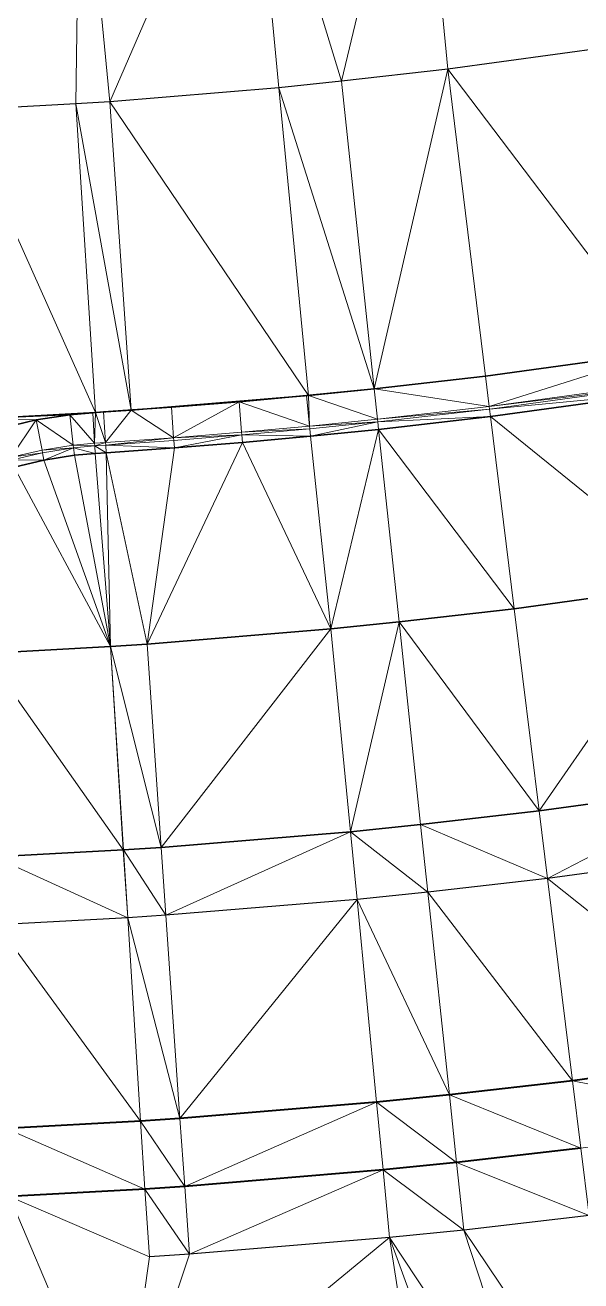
# Model space of a CAD drawing. Header units: metres. Extents: x 246428 to 246884, y 7418966 to 7419490.
# Drawn here: x 246780.13 to 246788.31, y 7419436.09 to 7419454.57 of the extents above; entities that cross this region are included whole.
import ezdxf

# ---------------------------------------------------------------- set-up
doc = ezdxf.new("R2010")
doc.units = ezdxf.units.M
doc.linetypes.add('blank name', pattern=[0])
doc.linetypes.add('HIDDEN', pattern=[9.525, 6.35, -3.175])
doc.layers.add('_12D_UNMAPPED', color=7, linetype='Continuous')
for name, color, linetype, lineweight in [('BATTER', 250, 'HIDDEN', 25), ('DRAINAGE_SWALE', 7, 'CHANNEL_DASHDOT_X4', 40), ('GRADELINES', 250, 'HIDDEN', 25), ('MISC_PATHS', 7, 'Continuous', 35)]:
    doc.layers.add(name, color=color, linetype=linetype, lineweight=lineweight)
for name, color, linetype, lineweight, true_color in [('KERB_BACK', 7, 'Continuous', 35, 0x5fd2ff), ('KERB_LINE', 7, 'Continuous', 18, 0xb9b9b9), ('KERB_LIP', 7, 'Continuous', 35, 0x5fd2ff), ('KERB_TOP', 7, 'Continuous', 18, 0xb9b9b9)]:
    doc.layers.add(name, color=color, linetype=linetype, lineweight=lineweight, true_color=true_color)
doc.styles.get("Standard").update_dxf_attribs({"font": 'romans.shx', "width": 0.65})
doc.linetypes.add('CHANNEL_DASHDOT_X4', pattern='A,6,-1,1,-1,0.004,[">",Standard,S=4,R=0,X=0,Y=-1.7144],0.004,1,-1,6,-1,1,-1', length=20.008)

msp = doc.modelspace()

# ---------------------------------------------------------------- linework, layer by layer
at = {"layer": '_12D_UNMAPPED', "color": 3, "linetype": 'blank name', "lineweight": 0}
for points in [[(246788.392, 7419458.799, 35.466), (246788.826, 7419454.263, 35.6), (246785.916, 7419458.454, 35.439)], [(246784.787, 7419453.744, 35.559), (246783.431, 7419458.179, 35.413), (246785.916, 7419458.454, 35.439)], [(246786.349, 7419453.923, 35.575), (246784.787, 7419453.744, 35.559), (246785.916, 7419458.454, 35.439)], [(246788.826, 7419454.263, 35.6), (246786.349, 7419453.923, 35.575), (246785.916, 7419458.454, 35.439)], [(246783.431, 7419458.179, 35.413), (246781.373, 7419453.444, 35.525), (246780.939, 7419457.975, 35.387)], [(246783.431, 7419458.179, 35.413), (246783.864, 7419453.65, 35.55), (246781.373, 7419453.444, 35.525)], [(246783.864, 7419453.65, 35.55), (246783.431, 7419458.179, 35.413), (246784.787, 7419453.744, 35.559)], [(246783.431, 7419458.179, 35.413), (246784.787, 7419453.744, 35.559), (246784.787, 7419453.744, 35.559)], [(246780.939, 7419457.975, 35.387), (246779.171, 7419453.318, 35.503), (246778.443, 7419457.841, 35.361)], [(246780.874, 7419453.411, 35.52), (246779.171, 7419453.318, 35.503), (246780.939, 7419457.975, 35.387)], [(246781.373, 7419453.444, 35.525), (246780.874, 7419453.411, 35.52), (246780.939, 7419457.975, 35.387)], [(246780.874, 7419453.411, 35.52), (246780.874, 7419453.411, 35.52), (246780.939, 7419457.975, 35.387)], [(246788.826, 7419454.263, 35.6), (246789.505, 7419449.764, 35.736), (246786.349, 7419453.923, 35.575)], [(246786.349, 7419453.923, 35.575), (246785.268, 7419449.219, 35.695), (246784.787, 7419453.744, 35.559)], [(246786.907, 7419449.407, 35.711), (246785.268, 7419449.219, 35.695), (246786.349, 7419453.923, 35.575)], [(246789.505, 7419449.764, 35.736), (246786.907, 7419449.407, 35.711), (246786.349, 7419453.923, 35.575)], [(246783.864, 7419453.65, 35.55), (246784.3, 7419449.121, 35.686), (246781.373, 7419453.444, 35.525)], [(246785.268, 7419449.219, 35.695), (246783.864, 7419453.65, 35.55), (246784.787, 7419453.744, 35.559)], [(246784.3, 7419449.121, 35.686), (246783.864, 7419453.65, 35.55), (246785.268, 7419449.219, 35.695)], [(246784.787, 7419453.744, 35.559), (246785.268, 7419449.219, 35.695), (246784.787, 7419453.744, 35.559)], [(246780.874, 7419453.411, 35.52), (246781.164, 7419448.87, 35.656), (246779.171, 7419453.318, 35.503)], [(246781.373, 7419453.444, 35.525), (246781.687, 7419448.905, 35.661), (246780.874, 7419453.411, 35.52)], [(246780.874, 7419453.411, 35.52), (246781.687, 7419448.905, 35.661), (246780.874, 7419453.411, 35.52)], [(246781.164, 7419448.87, 35.656), (246781.164, 7419448.87, 35.656), (246780.874, 7419453.411, 35.52)], [(246781.687, 7419448.905, 35.661), (246781.164, 7419448.87, 35.656), (246780.874, 7419453.411, 35.52)], [(246784.3, 7419449.121, 35.686), (246781.687, 7419448.905, 35.661), (246781.373, 7419453.444, 35.525)], [(246781.164, 7419448.87, 35.656), (246779.377, 7419448.772, 35.639), (246779.171, 7419453.318, 35.503)], [(246786.907, 7419449.407, 35.711), (246789.505, 7419449.764, 35.736), (246786.962, 7419448.961, 35.725)], [(246789.505, 7419449.764, 35.736), (246789.572, 7419449.319, 35.75), (246786.962, 7419448.961, 35.725)], [(246785.268, 7419449.219, 35.695), (246786.907, 7419449.407, 35.711), (246786.962, 7419448.961, 35.725)], [(246785.268, 7419449.219, 35.695), (246786.907, 7419449.407, 35.711), (246785.268, 7419449.219, 35.695)], [(246785.268, 7419449.219, 35.695), (246785.268, 7419449.219, 35.695), (246784.3, 7419449.121, 35.686)], [(246785.268, 7419449.219, 35.695), (246785.316, 7419448.772, 35.709), (246784.3, 7419449.121, 35.686)], [(246785.316, 7419448.772, 35.709), (246785.268, 7419449.219, 35.695), (246785.316, 7419448.772, 35.709)], [(246785.268, 7419449.219, 35.695), (246785.316, 7419448.772, 35.709), (246785.268, 7419449.219, 35.695)], [(246785.268, 7419449.219, 35.695), (246785.268, 7419449.219, 35.695), (246785.268, 7419449.219, 35.695)], [(246785.268, 7419449.219, 35.695), (246786.962, 7419448.961, 35.725), (246785.316, 7419448.772, 35.709)], [(246786.962, 7419448.961, 35.725), (246789.572, 7419449.319, 35.75), (246789.578, 7419449.279, 35.9)], [(246786.962, 7419448.961, 35.725), (246789.578, 7419449.279, 35.9), (246786.967, 7419448.921, 35.875)], [(246786.967, 7419448.921, 35.875), (246789.578, 7419449.279, 35.9), (246789.594, 7419449.17, 35.9)], [(246786.967, 7419448.921, 35.875), (246789.594, 7419449.17, 35.9), (246786.98, 7419448.812, 35.875)], [(246786.98, 7419448.812, 35.875), (246789.594, 7419449.17, 35.9), (246790.019, 7419446.352, 35.929)], [(246784.3, 7419449.121, 35.686), (246782.281, 7419448.948, 35.667), (246781.687, 7419448.905, 35.661)], [(246783.278, 7419449.028, 35.676), (246782.281, 7419448.948, 35.667), (246784.3, 7419449.121, 35.686)], [(246782.281, 7419448.948, 35.667), (246783.278, 7419449.028, 35.676), (246782.315, 7419448.499, 35.681)], [(246783.278, 7419449.028, 35.676), (246783.316, 7419448.58, 35.69), (246782.315, 7419448.499, 35.681)], [(246784.273, 7419449.118, 35.686), (246783.278, 7419449.028, 35.676), (246784.3, 7419449.121, 35.686)], [(246783.278, 7419449.028, 35.676), (246784.273, 7419449.118, 35.686), (246784.316, 7419448.671, 35.7)], [(246783.316, 7419448.58, 35.69), (246783.278, 7419449.028, 35.676), (246784.316, 7419448.671, 35.7)], [(246784.316, 7419448.671, 35.7), (246784.273, 7419449.118, 35.686), (246784.3, 7419449.121, 35.686)], [(246785.316, 7419448.772, 35.709), (246784.316, 7419448.671, 35.7), (246784.3, 7419449.121, 35.686)], [(246785.316, 7419448.772, 35.709), (246786.962, 7419448.961, 35.725), (246786.967, 7419448.921, 35.875)], [(246781.164, 7419448.87, 35.656), (246781.123, 7419448.867, 35.656), (246779.377, 7419448.772, 35.639)], [(246781.123, 7419448.867, 35.656), (246780.785, 7419448.837, 35.653), (246779.377, 7419448.772, 35.639)], [(246780.785, 7419448.837, 35.653), (246780.291, 7419448.76, 35.648), (246779.377, 7419448.772, 35.639)], [(246780.291, 7419448.76, 35.648), (246779.805, 7419448.645, 35.643), (246779.377, 7419448.772, 35.639)], [(246780.291, 7419448.76, 35.648), (246780.785, 7419448.837, 35.653), (246780.837, 7419448.39, 35.667)], [(246780.785, 7419448.837, 35.653), (246781.123, 7419448.867, 35.656), (246781.151, 7419448.418, 35.67)], [(246780.785, 7419448.837, 35.653), (246781.151, 7419448.418, 35.67), (246780.837, 7419448.39, 35.667)], [(246781.151, 7419448.418, 35.67), (246781.123, 7419448.867, 35.656), (246781.164, 7419448.87, 35.656)], [(246781.312, 7419448.429, 35.671), (246781.151, 7419448.418, 35.67), (246781.164, 7419448.87, 35.656)], [(246781.164, 7419448.87, 35.656), (246781.151, 7419448.418, 35.67), (246781.164, 7419448.87, 35.656)], [(246781.164, 7419448.87, 35.656), (246781.687, 7419448.905, 35.661), (246781.283, 7419448.878, 35.657)], [(246781.283, 7419448.878, 35.657), (246781.312, 7419448.429, 35.671), (246781.164, 7419448.87, 35.656)], [(246781.312, 7419448.429, 35.671), (246781.283, 7419448.878, 35.657), (246781.687, 7419448.905, 35.661)], [(246782.315, 7419448.499, 35.681), (246781.312, 7419448.429, 35.671), (246781.687, 7419448.905, 35.661)], [(246782.281, 7419448.948, 35.667), (246782.315, 7419448.499, 35.681), (246781.687, 7419448.905, 35.661)], [(246784.316, 7419448.671, 35.7), (246785.316, 7419448.772, 35.709), (246785.32, 7419448.732, 35.859)], [(246785.316, 7419448.772, 35.709), (246786.967, 7419448.921, 35.875), (246785.32, 7419448.732, 35.859)], [(246785.32, 7419448.732, 35.859), (246785.316, 7419448.772, 35.709), (246785.32, 7419448.732, 35.859)], [(246785.32, 7419448.732, 35.859), (246785.316, 7419448.772, 35.709), (246785.316, 7419448.772, 35.709)], [(246785.32, 7419448.732, 35.859), (246786.967, 7419448.921, 35.875), (246786.98, 7419448.812, 35.875)], [(246785.32, 7419448.732, 35.859), (246786.98, 7419448.812, 35.875), (246785.332, 7419448.622, 35.859)], [(246785.332, 7419448.622, 35.859), (246786.98, 7419448.812, 35.875), (246787.33, 7419445.983, 35.904)], [(246786.98, 7419448.812, 35.875), (246790.019, 7419446.352, 35.929), (246787.33, 7419445.983, 35.904)], [(246779.805, 7419448.645, 35.643), (246780.291, 7419448.76, 35.648), (246779.925, 7419448.211, 35.657)], [(246780.291, 7419448.76, 35.648), (246780.378, 7419448.318, 35.662), (246779.925, 7419448.211, 35.657)], [(246780.291, 7419448.76, 35.648), (246780.837, 7419448.39, 35.667), (246780.378, 7419448.318, 35.662)], [(246783.316, 7419448.58, 35.69), (246784.316, 7419448.671, 35.7), (246784.32, 7419448.631, 35.85)], [(246783.319, 7419448.54, 35.84), (246783.316, 7419448.58, 35.69), (246784.32, 7419448.631, 35.85)], [(246783.319, 7419448.54, 35.84), (246784.32, 7419448.631, 35.85), (246784.331, 7419448.521, 35.85)], [(246784.316, 7419448.671, 35.7), (246785.32, 7419448.732, 35.859), (246784.32, 7419448.631, 35.85)], [(246784.32, 7419448.631, 35.85), (246785.32, 7419448.732, 35.859), (246784.331, 7419448.521, 35.85)], [(246785.32, 7419448.732, 35.859), (246785.332, 7419448.622, 35.859), (246784.331, 7419448.521, 35.85)], [(246784.331, 7419448.521, 35.85), (246785.332, 7419448.622, 35.859), (246785.332, 7419448.622, 35.859)], [(246784.331, 7419448.521, 35.85), (246785.332, 7419448.622, 35.859), (246784.631, 7419445.687, 35.879)], [(246785.332, 7419448.622, 35.859), (246785.633, 7419445.788, 35.888), (246784.631, 7419445.687, 35.879)], [(246785.332, 7419448.622, 35.859), (246785.32, 7419448.732, 35.859), (246785.332, 7419448.622, 35.859)], [(246785.332, 7419448.622, 35.859), (246785.32, 7419448.732, 35.859), (246785.32, 7419448.732, 35.859)], [(246785.332, 7419448.622, 35.859), (246785.633, 7419445.788, 35.888), (246785.633, 7419445.788, 35.888)], [(246785.332, 7419448.622, 35.859), (246787.33, 7419445.983, 35.904), (246785.633, 7419445.788, 35.888)], [(246780.837, 7419448.39, 35.667), (246781.151, 7419448.418, 35.67), (246781.154, 7419448.378, 35.82)], [(246781.151, 7419448.418, 35.67), (246781.312, 7419448.429, 35.671), (246781.154, 7419448.378, 35.82)], [(246781.312, 7419448.429, 35.671), (246781.315, 7419448.389, 35.821), (246781.154, 7419448.378, 35.82)], [(246782.315, 7419448.499, 35.681), (246781.315, 7419448.389, 35.821), (246781.312, 7419448.429, 35.671)], [(246782.315, 7419448.499, 35.681), (246782.318, 7419448.459, 35.831), (246781.315, 7419448.389, 35.821)], [(246781.315, 7419448.389, 35.821), (246782.318, 7419448.459, 35.831), (246782.326, 7419448.349, 35.831)], [(246782.326, 7419448.349, 35.831), (246783.329, 7419448.43, 35.84), (246781.925, 7419445.463, 35.854)], [(246781.925, 7419445.463, 35.854), (246783.329, 7419448.43, 35.84), (246784.631, 7419445.687, 35.879)], [(246782.315, 7419448.499, 35.681), (246783.316, 7419448.58, 35.69), (246783.319, 7419448.54, 35.84)], [(246782.315, 7419448.499, 35.681), (246783.319, 7419448.54, 35.84), (246782.318, 7419448.459, 35.831)], [(246782.318, 7419448.459, 35.831), (246783.319, 7419448.54, 35.84), (246782.326, 7419448.349, 35.831)], [(246783.319, 7419448.54, 35.84), (246783.329, 7419448.43, 35.84), (246782.326, 7419448.349, 35.831)], [(246783.329, 7419448.43, 35.84), (246783.319, 7419448.54, 35.84), (246784.331, 7419448.521, 35.85)], [(246783.329, 7419448.43, 35.84), (246784.331, 7419448.521, 35.85), (246784.631, 7419445.687, 35.879)], [(246779.925, 7419448.211, 35.657), (246780.378, 7419448.318, 35.662), (246780.385, 7419448.279, 35.812)], [(246779.925, 7419448.211, 35.657), (246780.385, 7419448.279, 35.812), (246779.936, 7419448.173, 35.807)], [(246779.936, 7419448.173, 35.807), (246780.385, 7419448.279, 35.812), (246780.406, 7419448.171, 35.812)], [(246780.378, 7419448.318, 35.662), (246780.837, 7419448.39, 35.667), (246780.842, 7419448.35, 35.817)], [(246780.378, 7419448.318, 35.662), (246780.842, 7419448.35, 35.817), (246780.385, 7419448.279, 35.812)], [(246780.385, 7419448.279, 35.812), (246780.842, 7419448.35, 35.817), (246780.406, 7419448.171, 35.812)], [(246780.842, 7419448.35, 35.817), (246780.854, 7419448.241, 35.817), (246780.406, 7419448.171, 35.812)], [(246780.406, 7419448.171, 35.812), (246780.854, 7419448.241, 35.817), (246781.383, 7419445.427, 35.849)], [(246780.837, 7419448.39, 35.667), (246781.154, 7419448.378, 35.82), (246780.842, 7419448.35, 35.817)], [(246780.842, 7419448.35, 35.817), (246781.154, 7419448.378, 35.82), (246781.161, 7419448.269, 35.82)], [(246780.842, 7419448.35, 35.817), (246781.161, 7419448.269, 35.82), (246780.854, 7419448.241, 35.817)], [(246780.854, 7419448.241, 35.817), (246781.161, 7419448.269, 35.82), (246781.383, 7419445.427, 35.849)], [(246781.154, 7419448.378, 35.82), (246781.315, 7419448.389, 35.821), (246781.322, 7419448.279, 35.821)], [(246781.154, 7419448.378, 35.82), (246781.322, 7419448.279, 35.821), (246781.161, 7419448.269, 35.82)], [(246781.161, 7419448.269, 35.82), (246781.322, 7419448.279, 35.821), (246781.383, 7419445.427, 35.849)], [(246781.161, 7419448.269, 35.82), (246781.383, 7419445.427, 35.849), (246781.383, 7419445.427, 35.849)], [(246781.315, 7419448.389, 35.821), (246782.326, 7419448.349, 35.831), (246781.322, 7419448.279, 35.821)], [(246781.322, 7419448.279, 35.821), (246782.326, 7419448.349, 35.831), (246781.925, 7419445.463, 35.854)], [(246781.322, 7419448.279, 35.821), (246781.925, 7419445.463, 35.854), (246781.383, 7419445.427, 35.849)], [(246779.965, 7419448.067, 35.807), (246781.383, 7419445.427, 35.849), (246779.534, 7419445.326, 35.832)], [(246779.936, 7419448.173, 35.807), (246780.406, 7419448.171, 35.812), (246779.965, 7419448.067, 35.807)], [(246779.965, 7419448.067, 35.807), (246780.406, 7419448.171, 35.812), (246781.383, 7419445.427, 35.849)], [(246787.33, 7419445.983, 35.904), (246790.019, 7419446.352, 35.929), (246787.697, 7419443.006, 35.844)], [(246790.019, 7419446.352, 35.929), (246790.467, 7419443.386, 35.869), (246787.697, 7419443.006, 35.844)], [(246785.633, 7419445.788, 35.888), (246787.33, 7419445.983, 35.904), (246787.697, 7419443.006, 35.844)], [(246782.132, 7419442.47, 35.794), (246781.925, 7419445.463, 35.854), (246784.631, 7419445.687, 35.879)], [(246782.132, 7419442.47, 35.794), (246784.631, 7419445.687, 35.879), (246784.918, 7419442.701, 35.819)], [(246784.631, 7419445.687, 35.879), (246785.633, 7419445.788, 35.888), (246784.918, 7419442.701, 35.819)], [(246785.633, 7419445.788, 35.888), (246785.95, 7419442.805, 35.828), (246784.918, 7419442.701, 35.819)], [(246785.633, 7419445.788, 35.888), (246785.951, 7419442.805, 35.828), (246785.95, 7419442.805, 35.828)], [(246785.633, 7419445.788, 35.888), (246787.697, 7419443.006, 35.844), (246785.951, 7419442.805, 35.828)], [(246785.633, 7419445.788, 35.888), (246785.633, 7419445.788, 35.888), (246785.951, 7419442.805, 35.828)], [(246781.383, 7419445.427, 35.849), (246781.925, 7419445.463, 35.854), (246782.132, 7419442.47, 35.794)], [(246779.534, 7419445.326, 35.832), (246781.383, 7419445.427, 35.849), (246781.574, 7419442.433, 35.789)], [(246779.534, 7419445.326, 35.832), (246781.574, 7419442.433, 35.789), (246779.67, 7419442.329, 35.772)], [(246781.383, 7419445.427, 35.849), (246782.132, 7419442.47, 35.794), (246781.575, 7419442.433, 35.789)], [(246781.383, 7419445.427, 35.849), (246781.575, 7419442.433, 35.789), (246781.574, 7419442.433, 35.789)], [(246781.383, 7419445.427, 35.849), (246781.383, 7419445.427, 35.849), (246781.574, 7419442.433, 35.789)], [(246787.697, 7419443.006, 35.844), (246790.467, 7419443.386, 35.869), (246787.82, 7419442.014, 35.834)], [(246790.467, 7419443.386, 35.869), (246790.616, 7419442.397, 35.859), (246787.82, 7419442.014, 35.834)], [(246785.951, 7419442.805, 35.828), (246787.697, 7419443.006, 35.844), (246787.82, 7419442.014, 35.834)], [(246782.201, 7419441.473, 35.784), (246782.132, 7419442.47, 35.794), (246784.918, 7419442.701, 35.819)], [(246782.201, 7419441.473, 35.784), (246784.918, 7419442.701, 35.819), (246785.014, 7419441.705, 35.809)], [(246784.918, 7419442.701, 35.819), (246785.95, 7419442.805, 35.828), (246786.056, 7419441.811, 35.818)], [(246784.918, 7419442.701, 35.819), (246786.056, 7419441.811, 35.818), (246785.014, 7419441.705, 35.809)], [(246785.95, 7419442.805, 35.828), (246785.951, 7419442.805, 35.828), (246786.056, 7419441.811, 35.818)], [(246785.951, 7419442.805, 35.828), (246786.056, 7419441.811, 35.818), (246786.056, 7419441.811, 35.818)], [(246785.951, 7419442.805, 35.828), (246787.82, 7419442.014, 35.834), (246786.056, 7419441.811, 35.818)], [(246779.67, 7419442.329, 35.772), (246781.574, 7419442.433, 35.789), (246781.638, 7419441.435, 35.779)], [(246779.67, 7419442.329, 35.772), (246781.638, 7419441.435, 35.779), (246779.715, 7419441.33, 35.762)], [(246781.574, 7419442.433, 35.789), (246781.575, 7419442.433, 35.789), (246781.638, 7419441.435, 35.779)], [(246781.575, 7419442.433, 35.789), (246782.132, 7419442.47, 35.794), (246782.201, 7419441.473, 35.784)], [(246781.575, 7419442.433, 35.789), (246782.201, 7419441.473, 35.784), (246781.638, 7419441.435, 35.779)], [(246781.575, 7419442.433, 35.789), (246781.638, 7419441.435, 35.779), (246781.638, 7419441.435, 35.779)], [(246790.616, 7419442.397, 35.859), (246791.064, 7419439.431, 35.109), (246787.82, 7419442.014, 35.834)], [(246787.82, 7419442.014, 35.834), (246788.188, 7419439.036, 35.084), (246786.056, 7419441.811, 35.818)], [(246791.064, 7419439.431, 35.109), (246788.188, 7419439.036, 35.084), (246787.82, 7419442.014, 35.834)], [(246786.056, 7419441.811, 35.818), (246786.374, 7419438.828, 35.068), (246785.014, 7419441.705, 35.809)], [(246786.374, 7419438.828, 35.068), (246786.374, 7419438.828, 35.068), (246786.056, 7419441.811, 35.818)], [(246788.188, 7419439.036, 35.084), (246786.374, 7419438.828, 35.068), (246786.056, 7419441.811, 35.818)], [(246786.056, 7419441.811, 35.818), (246786.374, 7419438.828, 35.068), (246786.056, 7419441.811, 35.818)], [(246782.408, 7419438.48, 35.034), (246782.201, 7419441.473, 35.784), (246785.014, 7419441.705, 35.809)], [(246785.302, 7419438.719, 35.059), (246782.408, 7419438.48, 35.034), (246785.014, 7419441.705, 35.809)], [(246786.374, 7419438.828, 35.068), (246785.302, 7419438.719, 35.059), (246785.014, 7419441.705, 35.809)], [(246781.638, 7419441.435, 35.779), (246781.829, 7419438.441, 35.029), (246779.715, 7419441.33, 35.762)], [(246782.201, 7419441.473, 35.784), (246782.408, 7419438.48, 35.034), (246781.638, 7419441.435, 35.779)], [(246782.408, 7419438.48, 35.034), (246781.829, 7419438.441, 35.029), (246781.638, 7419441.435, 35.779)], [(246781.829, 7419438.441, 35.029), (246781.829, 7419438.441, 35.029), (246781.638, 7419441.435, 35.779)], [(246781.638, 7419441.435, 35.779), (246781.829, 7419438.441, 35.029), (246781.638, 7419441.435, 35.779)], [(246781.829, 7419438.441, 35.029), (246779.851, 7419438.333, 35.012), (246779.715, 7419441.33, 35.762)], [(246788.188, 7419439.036, 35.084), (246791.064, 7419439.431, 35.109), (246791.213, 7419438.442, 35.129)], [(246786.374, 7419438.828, 35.068), (246788.188, 7419439.036, 35.084), (246788.31, 7419438.044, 35.104)], [(246788.188, 7419439.036, 35.084), (246791.213, 7419438.442, 35.129), (246788.31, 7419438.044, 35.104)], [(246785.302, 7419438.719, 35.059), (246786.374, 7419438.828, 35.068), (246786.479, 7419437.833, 35.088)], [(246786.374, 7419438.828, 35.068), (246786.479, 7419437.833, 35.088), (246786.479, 7419437.833, 35.088)], [(246786.374, 7419438.828, 35.068), (246788.31, 7419438.044, 35.104), (246786.479, 7419437.833, 35.088)], [(246786.374, 7419438.828, 35.068), (246786.374, 7419438.828, 35.068), (246786.479, 7419437.833, 35.088)], [(246782.478, 7419437.482, 35.054), (246782.408, 7419438.48, 35.034), (246785.302, 7419438.719, 35.059)], [(246782.478, 7419437.482, 35.054), (246785.302, 7419438.719, 35.059), (246785.398, 7419437.724, 35.079)], [(246785.302, 7419438.719, 35.059), (246786.479, 7419437.833, 35.088), (246785.398, 7419437.724, 35.079)], [(246779.851, 7419438.333, 35.012), (246781.829, 7419438.441, 35.029), (246781.893, 7419437.443, 35.049)], [(246781.829, 7419438.441, 35.029), (246782.408, 7419438.48, 35.034), (246782.478, 7419437.482, 35.054)], [(246781.829, 7419438.441, 35.029), (246781.829, 7419438.441, 35.029), (246781.893, 7419437.443, 35.049)], [(246781.829, 7419438.441, 35.029), (246782.478, 7419437.482, 35.054), (246781.893, 7419437.443, 35.049)], [(246781.829, 7419438.441, 35.029), (246781.893, 7419437.443, 35.049), (246781.893, 7419437.443, 35.049)], [(246779.851, 7419438.333, 35.012), (246781.893, 7419437.443, 35.049), (246779.897, 7419437.334, 35.032)], [(246786.479, 7419437.833, 35.088), (246788.31, 7419438.044, 35.104), (246788.433, 7419437.051, 35.354)], [(246782.547, 7419436.485, 35.304), (246782.478, 7419437.482, 35.054), (246785.398, 7419437.724, 35.079)], [(246782.547, 7419436.485, 35.304), (246785.398, 7419437.724, 35.079), (246785.493, 7419436.728, 35.329)], [(246785.398, 7419437.724, 35.079), (246786.479, 7419437.833, 35.088), (246786.585, 7419436.839, 35.338)], [(246785.398, 7419437.724, 35.079), (246786.585, 7419436.839, 35.338), (246785.493, 7419436.728, 35.329)], [(246786.479, 7419437.833, 35.088), (246786.585, 7419436.839, 35.338), (246786.585, 7419436.839, 35.338)], [(246786.479, 7419437.833, 35.088), (246786.479, 7419437.833, 35.088), (246786.585, 7419436.839, 35.338)], [(246786.479, 7419437.833, 35.088), (246788.433, 7419437.051, 35.354), (246786.585, 7419436.839, 35.338)], [(246781.538, 7419433.469, 35.346), (246776.214, 7419434.971, 36.289), (246779.897, 7419437.334, 35.032)], [(246779.897, 7419437.334, 35.032), (246781.893, 7419437.443, 35.049), (246781.957, 7419436.445, 35.299)], [(246781.538, 7419433.469, 35.346), (246779.897, 7419437.334, 35.032), (246781.957, 7419436.445, 35.299)], [(246781.893, 7419437.443, 35.049), (246782.478, 7419437.482, 35.054), (246782.547, 7419436.485, 35.304)], [(246781.893, 7419437.443, 35.049), (246781.893, 7419437.443, 35.049), (246781.957, 7419436.445, 35.299)], [(246781.893, 7419437.443, 35.049), (246782.547, 7419436.485, 35.304), (246781.957, 7419436.445, 35.299)], [(246786.585, 7419436.839, 35.338), (246788.433, 7419437.051, 35.354), (246788.543, 7419433.93, 35.422)], [(246785.493, 7419436.728, 35.329), (246786.585, 7419436.839, 35.338), (246787.735, 7419433.341, 35.42)], [(246786.585, 7419436.839, 35.338), (246788.543, 7419433.93, 35.422), (246787.735, 7419433.341, 35.42)], [(246786.585, 7419436.839, 35.338), (246786.585, 7419436.839, 35.338), (246787.735, 7419433.341, 35.42)], [(246781.538, 7419433.469, 35.346), (246782.547, 7419436.485, 35.304), (246785.493, 7419436.728, 35.329)], [(246781.538, 7419433.469, 35.346), (246785.493, 7419436.728, 35.329), (246786.226, 7419432.03, 35.418)], [(246785.493, 7419436.728, 35.329), (246787.735, 7419433.341, 35.42), (246786.962, 7419432.707, 35.418)], [(246785.493, 7419436.728, 35.329), (246786.962, 7419432.707, 35.418), (246786.226, 7419432.03, 35.418)], [(246782.547, 7419436.485, 35.304), (246781.538, 7419433.469, 35.346), (246781.957, 7419436.445, 35.299)]]:
    msp.add_3dface(points, dxfattribs=at)
at = {"layer": 'BATTER'}
for points in [[(246819.823, 7419445.354, 35.728), (246817.636, 7419444.816, 35.616), (246817.636, 7419444.816, 35.616), (246817.5, 7419444.784, 35.609), (246817.5, 7419444.784, 35.609), (246816.943, 7419444.552, 35.604), (246816.534, 7419444.385, 35.6), (246816.534, 7419444.384, 35.6), (246814.195, 7419443.461, 35.579), (246811.419, 7419442.443, 35.554), (246808.617, 7419441.5, 35.529), (246805.79, 7419440.633, 35.504), (246802.94, 7419439.842, 35.479), (246800.071, 7419439.129, 35.454), (246797.183, 7419438.492, 35.429), (246794.28, 7419437.933, 35.404), (246791.362, 7419437.453, 35.379), (246788.433, 7419437.051, 35.354), (246786.585, 7419436.839, 35.338), (246786.585, 7419436.839, 35.338), (246785.493, 7419436.728, 35.329), (246782.547, 7419436.485, 35.304), (246781.957, 7419436.445, 35.299)], [(246790.616, 7419442.397, 35.859), (246787.82, 7419442.014, 35.834), (246786.056, 7419441.811, 35.818), (246786.056, 7419441.811, 35.818), (246785.014, 7419441.705, 35.809), (246782.201, 7419441.473, 35.784), (246781.638, 7419441.435, 35.779), (246781.638, 7419441.435, 35.779), (246779.715, 7419441.33, 35.762)]]:
    msp.add_polyline3d(points, dxfattribs=at)
at = {"layer": 'DRAINAGE_SWALE'}
for points in [[(246791.064, 7419439.431, 35.109), (246788.188, 7419439.036, 35.084), (246786.374, 7419438.828, 35.068), (246786.374, 7419438.828, 35.068), (246785.302, 7419438.719, 35.059), (246782.408, 7419438.48, 35.034), (246781.829, 7419438.441, 35.029), (246781.829, 7419438.441, 35.029), (246779.851, 7419438.333, 35.012)], [(246788.31, 7419438.044, 35.104), (246786.479, 7419437.833, 35.088), (246786.479, 7419437.833, 35.088), (246785.398, 7419437.724, 35.079), (246782.478, 7419437.482, 35.054), (246781.893, 7419437.443, 35.049), (246781.893, 7419437.443, 35.049), (246779.897, 7419437.334, 35.032)]]:
    msp.add_polyline3d(points, dxfattribs=at)
at = {"layer": 'GRADELINES'}
msp.add_polyline3d([(246788.826, 7419454.263, 35.6), (246786.349, 7419453.923, 35.575), (246784.787, 7419453.744, 35.559), (246784.787, 7419453.744, 35.559), (246783.864, 7419453.65, 35.55), (246781.373, 7419453.444, 35.525), (246780.874, 7419453.411, 35.52), (246780.874, 7419453.411, 35.52), (246779.171, 7419453.318, 35.503)], dxfattribs=at)
at = {"layer": 'KERB_BACK'}
for points in [[(246789.594, 7419449.17, 35.9), (246786.98, 7419448.812, 35.875), (246785.332, 7419448.622, 35.859)], [(246785.332, 7419448.622, 35.859), (246784.331, 7419448.521, 35.85), (246783.329, 7419448.43, 35.84), (246782.326, 7419448.349, 35.831), (246781.322, 7419448.279, 35.821), (246781.161, 7419448.269, 35.82), (246780.854, 7419448.241, 35.817), (246780.406, 7419448.171, 35.812), (246779.965, 7419448.067, 35.807)]]:
    msp.add_polyline3d(points, dxfattribs=at)
at = {"layer": 'KERB_LINE'}
for points in [[(246789.572, 7419449.319, 35.75), (246786.962, 7419448.961, 35.725), (246785.316, 7419448.772, 35.709)], [(246785.316, 7419448.772, 35.709), (246784.316, 7419448.671, 35.7), (246783.316, 7419448.58, 35.69), (246782.315, 7419448.499, 35.681), (246781.312, 7419448.429, 35.671), (246781.151, 7419448.418, 35.67), (246780.837, 7419448.39, 35.667), (246780.378, 7419448.318, 35.662), (246779.925, 7419448.211, 35.657)]]:
    msp.add_polyline3d(points, dxfattribs=at)
at = {"layer": 'KERB_LIP'}
for points in [[(246789.505, 7419449.764, 35.736), (246786.907, 7419449.407, 35.711), (246785.268, 7419449.219, 35.695), (246785.268, 7419449.219, 35.695), (246784.3, 7419449.121, 35.686), (246781.687, 7419448.905, 35.661), (246781.164, 7419448.87, 35.656), (246781.164, 7419448.87, 35.656), (246779.377, 7419448.772, 35.639)], [(246785.268, 7419449.219, 35.695), (246784.273, 7419449.118, 35.686), (246783.278, 7419449.028, 35.676), (246782.281, 7419448.948, 35.667), (246781.283, 7419448.878, 35.657), (246781.123, 7419448.867, 35.656), (246780.785, 7419448.837, 35.653), (246780.291, 7419448.76, 35.648), (246779.805, 7419448.645, 35.643)]]:
    msp.add_polyline3d(points, dxfattribs=at)
at = {"layer": 'KERB_TOP'}
for points in [[(246789.578, 7419449.279, 35.9), (246786.967, 7419448.921, 35.875), (246785.32, 7419448.732, 35.859)], [(246785.32, 7419448.732, 35.859), (246784.32, 7419448.631, 35.85), (246783.319, 7419448.54, 35.84), (246782.318, 7419448.459, 35.831), (246781.315, 7419448.389, 35.821), (246781.154, 7419448.378, 35.82), (246780.842, 7419448.35, 35.817), (246780.385, 7419448.279, 35.812), (246779.936, 7419448.173, 35.807)]]:
    msp.add_polyline3d(points, dxfattribs=at)
at = {"layer": 'MISC_PATHS'}
for points in [[(246790.019, 7419446.352, 35.929), (246787.33, 7419445.983, 35.904), (246785.633, 7419445.788, 35.888), (246785.633, 7419445.788, 35.888), (246784.631, 7419445.687, 35.879), (246781.925, 7419445.463, 35.854), (246781.383, 7419445.427, 35.849), (246781.383, 7419445.427, 35.849), (246779.534, 7419445.326, 35.832), (246779.534, 7419445.326, 35.832), (246779.214, 7419445.312, 35.829), (246778.065, 7419445.27, 35.818)], [(246790.467, 7419443.386, 35.869), (246787.697, 7419443.006, 35.844), (246785.951, 7419442.805, 35.828), (246785.95, 7419442.805, 35.828), (246784.918, 7419442.701, 35.819), (246782.132, 7419442.47, 35.794), (246781.575, 7419442.433, 35.789), (246781.574, 7419442.433, 35.789), (246779.67, 7419442.329, 35.772), (246779.67, 7419442.329, 35.772), (246779.341, 7419442.315, 35.769), (246778.158, 7419442.271, 35.758), (246778.158, 7419442.271, 35.758), (246777.106, 7419442.244, 35.749), (246777.106, 7419442.244, 35.749), (246776.941, 7419442.241, 35.747)]]:
    msp.add_polyline3d(points, dxfattribs=at)

doc.saveas('drawing.dxf')
